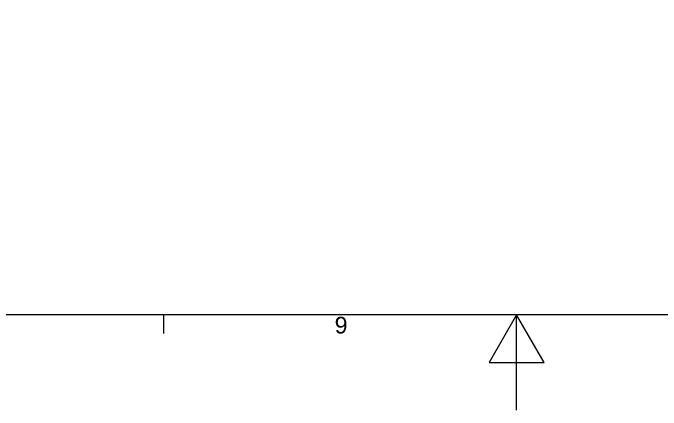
# Model space of a CAD drawing. Header units: millimetres. Extents: x 0 to 1486, y 0 to 1051.
# Drawn here: x 610.6 to 781.1, y 0 to 104.3 of the extents above; entities that cross this region are included whole.
import ezdxf

# ---------------------------------------------------------------- set-up
doc = ezdxf.new("R2010")
doc.units = ezdxf.units.MM
doc.header["$LTSCALE"] = 1.25
doc.layers.add('Skizziergeometrie(DIN)', color=7, linetype='Continuous', lineweight=9, true_color=0x262659)
doc.layers.add('Symbole(DIN)', color=7, linetype='Continuous', lineweight=15, true_color=0x262659)
doc.styles.add('Aktuell-DIN', font='arial.ttf')

# ---------------------------------------------------------------- blocks, each defined once
blk = doc.blocks.new('Ränder Standardrahmen')
at = {"layer": 'Skizziergeometrie(DIN)'}
blk.add_line((520.19, 20), (520.19, 16.1), dxfattribs=at)
at = {"layer": 'Skizziergeometrie(DIN)', "flags": 128}
for points in [[(20, 20), (20, 821), (1169, 821), (1169, 20), (20, 20)], [(594.5, 0), (594.5, 20), (588.73, 10), (600.27, 10), (594.5, 20)]]:
    blk.add_lwpolyline(points, dxfattribs=at)
at = {"layer": 'Symbole(DIN)', "color": 179, "true_color": 0x262659, "insert": (556.2, 16.04), "char_height": 3.5, "attachment_point": 7, "style": 'Aktuell-DIN'}
blk.add_mtext('9', dxfattribs=at)

msp = doc.modelspace()

# ---------------------------------------------------------------- block references
at = {"xscale": 1.25, "yscale": 1.25, "zscale": 1.25}
msp.add_blockref('Ränder Standardrahmen', (0, 0), dxfattribs=at)

doc.saveas('drawing.dxf')
